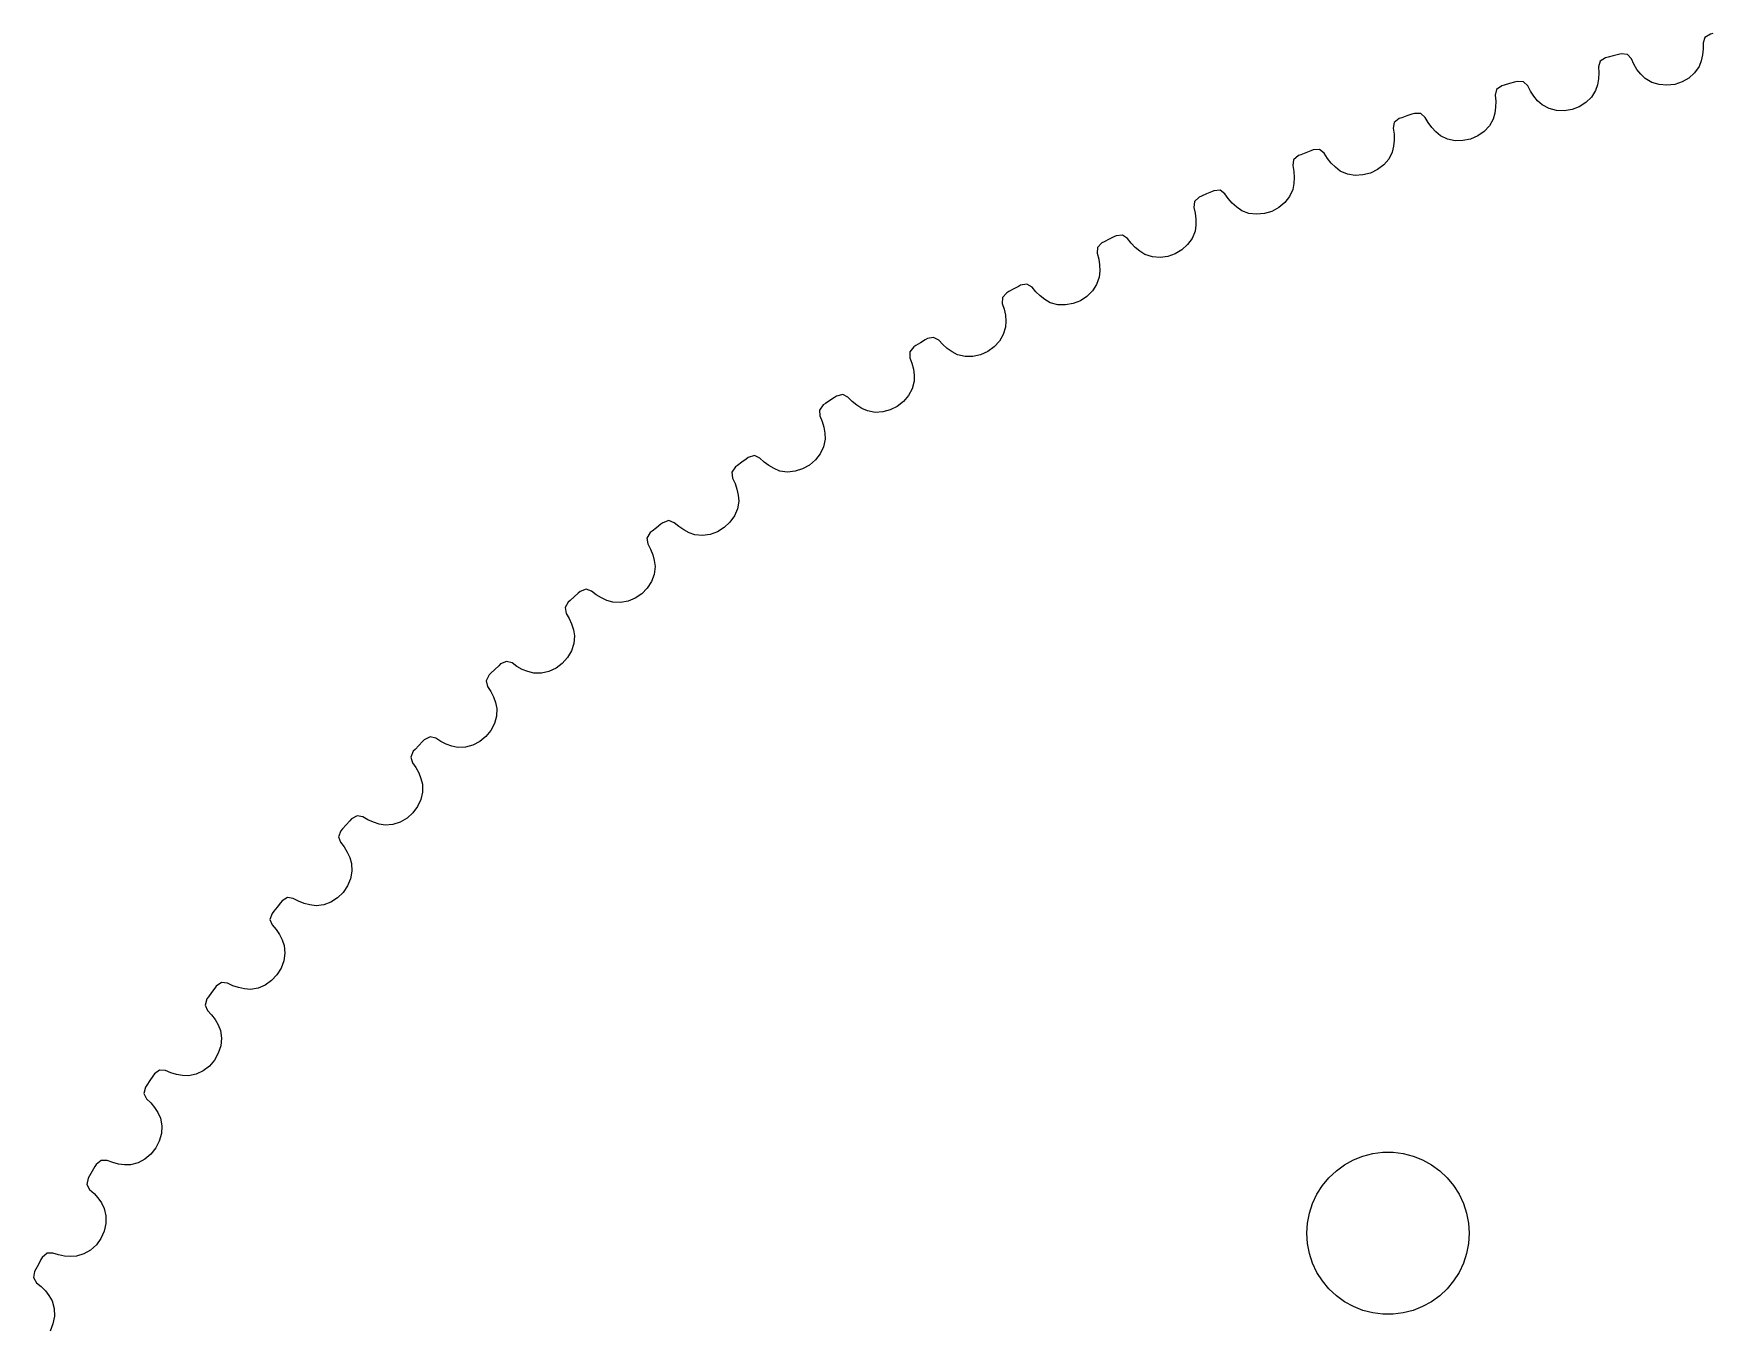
# Model space of a CAD drawing. Header units: metres. Extents: x -45.6 to 45.6, y 64.4 to 155.6.
# Drawn here: x -40.05 to -9.02, y 130.76 to 154.69 of the extents above; entities that cross this region are included whole.
import ezdxf

# ---------------------------------------------------------------- set-up
doc = ezdxf.new("R2010")
doc.units = ezdxf.units.M

msp = doc.modelspace()

# ---------------------------------------------------------------- linework, layer by layer
for p, q in [((-9.13879, 154.617), (-9.17361, 154.514)), ((-9.03714, 154.678), (-9.13879, 154.617)), ((-8.99023, 154.687), (-9.03714, 154.678)), ((-10.9309, 154.253), (-10.9774, 154.241)), ((-10.8343, 154.276), (-10.9309, 154.253)), ((-10.7377, 154.3), (-10.8343, 154.276)), ((-10.6912, 154.311), (-10.7377, 154.3)), ((-10.5733, 154.299), (-10.6912, 154.311)), ((-10.4982, 154.22), (-10.5733, 154.299)), ((-9.18408, 154.294), (-9.20934, 154.185)), ((-9.17207, 154.404), (-9.18408, 154.294)), ((-9.17361, 154.514), (-9.17207, 154.404)), ((-11.1002, 153.961), (-11.1074, 153.851)), ((-11.0763, 154.176), (-11.1066, 154.071)), ((-11.1066, 154.071), (-11.1002, 153.961)), ((-10.9774, 154.241), (-11.0763, 154.176)), ((-10.453, 154.12), (-10.4982, 154.22)), ((-10.3956, 154.025), (-10.453, 154.12)), ((-10.3268, 153.937), (-10.3956, 154.025)), ((-10.2472, 153.857), (-10.3268, 153.937)), ((-9.32977, 153.961), (-9.43611, 153.865)), ((-9.24748, 154.078), (-9.32977, 153.961)), ((-9.20934, 154.185), (-9.24748, 154.078)), ((-12.9927, 153.651), (-13.0183, 153.545)), ((-12.8967, 153.72), (-12.9927, 153.651)), ((-12.8508, 153.734), (-12.8967, 153.72)), ((-12.7553, 153.762), (-12.8508, 153.734)), ((-12.6598, 153.789), (-12.7553, 153.762)), ((-12.6138, 153.803), (-12.6598, 153.789)), ((-12.4955, 153.796), (-12.6138, 153.803)), ((-12.4171, 153.72), (-12.4955, 153.796)), ((-12.3676, 153.622), (-12.4171, 153.72)), ((-12.3061, 153.53), (-12.3676, 153.622)), ((-11.1613, 153.633), (-11.2384, 153.512)), ((-11.1279, 153.741), (-11.1613, 153.633)), ((-11.1074, 153.851), (-11.1279, 153.741)), ((-10.1229, 153.785), (-10.2472, 153.857)), ((-9.98607, 153.743), (-10.1229, 153.785)), ((-9.84271, 153.731), (-9.98607, 153.743)), ((-9.69872, 153.748), (-9.84271, 153.731)), ((-9.56096, 153.793), (-9.69872, 153.748)), ((-9.43611, 153.865), (-9.56096, 153.793)), ((-13.0096, 153.325), (-13.0253, 153.214)), ((-13.0183, 153.545), (-13.0072, 153.435)), ((-13.0072, 153.435), (-13.0096, 153.325)), ((-12.2334, 153.445), (-12.3061, 153.53)), ((-12.1505, 153.368), (-12.2334, 153.445)), ((-12.0231, 153.301), (-12.1505, 153.368)), ((-11.4621, 153.335), (-11.5977, 153.283)), ((-11.3405, 153.412), (-11.4621, 153.335)), ((-11.2384, 153.512), (-11.3405, 153.412)), ((-14.8843, 153.043), (-14.9053, 152.936)), ((-14.7914, 153.116), (-14.8843, 153.043)), ((-14.7462, 153.131), (-14.7914, 153.116)), ((-14.6521, 153.164), (-14.7462, 153.131)), ((-14.5578, 153.195), (-14.6521, 153.164)), ((-14.5125, 153.211), (-14.5578, 153.195)), ((-14.394, 153.209), (-14.5125, 153.211)), ((-14.3123, 153.137), (-14.394, 153.209)), ((-14.2585, 153.041), (-14.3123, 153.137)), ((-14.1931, 152.952), (-14.2585, 153.041)), ((-13.054, 153.105), (-13.1257, 152.98)), ((-13.0253, 153.214), (-13.054, 153.105)), ((-11.8846, 153.266), (-12.0231, 153.301)), ((-11.7409, 153.26), (-11.8846, 153.266)), ((-11.5977, 153.283), (-11.7409, 153.26)), ((-14.9053, 152.936), (-14.8895, 152.827)), ((-14.887, 152.716), (-14.8979, 152.605)), ((-14.8895, 152.827), (-14.887, 152.716)), ((-14.1169, 152.87), (-14.1931, 152.952)), ((-14.0306, 152.797), (-14.1169, 152.87)), ((-13.9004, 152.736), (-14.0306, 152.797)), ((-13.7605, 152.706), (-13.9004, 152.736)), ((-13.6167, 152.707), (-13.7605, 152.706)), ((-13.4747, 152.736), (-13.6167, 152.707)), ((-13.3414, 152.793), (-13.4747, 152.736)), ((-13.2233, 152.876), (-13.3414, 152.793)), ((-13.1257, 152.98), (-13.2233, 152.876)), ((-16.6581, 152.43), (-16.7476, 152.352)), ((-16.6135, 152.447), (-16.6581, 152.43)), ((-16.5209, 152.483), (-16.6135, 152.447)), ((-16.4281, 152.519), (-16.5209, 152.483)), ((-16.3835, 152.536), (-16.4281, 152.519)), ((-16.265, 152.54), (-16.3835, 152.536)), ((-16.1803, 152.472), (-16.265, 152.54)), ((-16.1224, 152.378), (-16.1803, 152.472)), ((-14.9218, 152.494), (-14.988, 152.367)), ((-14.8979, 152.605), (-14.9218, 152.494)), ((-16.7476, 152.352), (-16.764, 152.245)), ((-16.764, 152.245), (-16.7433, 152.136)), ((-16.7433, 152.136), (-16.7361, 152.026)), ((-16.0531, 152.292), (-16.1224, 152.378)), ((-15.9734, 152.214), (-16.0531, 152.292)), ((-15.884, 152.144), (-15.9734, 152.214)), ((-15.7513, 152.089), (-15.884, 152.144)), ((-15.6102, 152.065), (-15.7513, 152.089)), ((-15.4665, 152.072), (-15.6102, 152.065)), ((-15.326, 152.108), (-15.4665, 152.072)), ((-15.1954, 152.171), (-15.326, 152.108)), ((-15.0809, 152.258), (-15.1954, 152.171)), ((-14.988, 152.367), (-15.0809, 152.258)), ((-18.2672, 151.762), (-18.3582, 151.722)), ((-18.2233, 151.781), (-18.2672, 151.762)), ((-18.1051, 151.79), (-18.2233, 151.781)), ((-18.0175, 151.725), (-18.1051, 151.79)), ((-16.7611, 151.803), (-16.8217, 151.673)), ((-16.7421, 151.915), (-16.7611, 151.803)), ((-16.7361, 152.026), (-16.7421, 151.915)), ((-18.5791, 151.582), (-18.5907, 151.473)), ((-18.5907, 151.473), (-18.5654, 151.366)), ((-18.493, 151.663), (-18.5791, 151.582)), ((-18.4492, 151.682), (-18.493, 151.663)), ((-18.3582, 151.722), (-18.4492, 151.682)), ((-17.9555, 151.634), (-18.0175, 151.725)), ((-17.8826, 151.551), (-17.9555, 151.634)), ((-17.7995, 151.477), (-17.8826, 151.551)), ((-17.7072, 151.411), (-17.7995, 151.477)), ((-17.0204, 151.468), (-17.1481, 151.399)), ((-16.9098, 151.56), (-17.0204, 151.468)), ((-16.8217, 151.673), (-16.9098, 151.56)), ((-18.5544, 151.144), (-18.5686, 151.032)), ((-18.5654, 151.366), (-18.5533, 151.256)), ((-18.5533, 151.256), (-18.5544, 151.144)), ((-17.5722, 151.362), (-17.7072, 151.411)), ((-17.4303, 151.344), (-17.5722, 151.362)), ((-17.287, 151.357), (-17.4303, 151.344)), ((-17.1481, 151.399), (-17.287, 151.357)), ((-20.2498, 150.838), (-20.2927, 150.816)), ((-20.1607, 150.882), (-20.2498, 150.838)), ((-20.0714, 150.926), (-20.1607, 150.882)), ((-20.0284, 150.947), (-20.0714, 150.926)), ((-19.9108, 150.961), (-20.0284, 150.947)), ((-19.8204, 150.9), (-19.9108, 150.961)), ((-19.7545, 150.811), (-19.8204, 150.9)), ((-18.6234, 150.899), (-18.7065, 150.783)), ((-18.5686, 151.032), (-18.6234, 150.899)), ((-20.3752, 150.732), (-20.3821, 150.623)), ((-20.3821, 150.623), (-20.3521, 150.517)), ((-20.2927, 150.816), (-20.3752, 150.732)), ((-20.3521, 150.517), (-20.3352, 150.408)), ((-19.678, 150.732), (-19.7545, 150.811)), ((-19.5918, 150.661), (-19.678, 150.732)), ((-19.4966, 150.599), (-19.5918, 150.661)), ((-19.3597, 150.556), (-19.4966, 150.599)), ((-19.2171, 150.545), (-19.3597, 150.556)), ((-19.0745, 150.564), (-19.2171, 150.545)), ((-18.9376, 150.612), (-19.0745, 150.564)), ((-18.813, 150.686), (-18.9376, 150.612)), ((-18.7065, 150.783), (-18.813, 150.686)), ((-20.3315, 150.296), (-20.3407, 150.183)), ((-20.3352, 150.408), (-20.3315, 150.296)), ((-22.0119, 149.916), (-22.0537, 149.892)), ((-21.9247, 149.964), (-22.0119, 149.916)), ((-21.8375, 150.011), (-21.9247, 149.964)), ((-21.7955, 150.034), (-21.8375, 150.011)), ((-21.6785, 150.053), (-21.7955, 150.034)), ((-21.5855, 149.996), (-21.6785, 150.053)), ((-21.5159, 149.911), (-21.5855, 149.996)), ((-21.436, 149.835), (-21.5159, 149.911)), ((-20.4677, 149.928), (-20.5698, 149.827)), ((-20.3897, 150.048), (-20.4677, 149.928)), ((-20.3407, 150.183), (-20.3897, 150.048)), ((-22.1325, 149.804), (-22.1346, 149.695)), ((-22.1346, 149.695), (-22.1, 149.59)), ((-22.0537, 149.892), (-22.1325, 149.804)), ((-22.1, 149.59), (-22.0784, 149.482)), ((-21.3467, 149.767), (-21.436, 149.835)), ((-21.249, 149.71), (-21.3467, 149.767)), ((-21.1103, 149.673), (-21.249, 149.71)), ((-20.9673, 149.668), (-21.1103, 149.673)), ((-20.8257, 149.693), (-20.9673, 149.668)), ((-20.6911, 149.747), (-20.8257, 149.693)), ((-20.5698, 149.827), (-20.6911, 149.747)), ((-22.0784, 149.482), (-22.0698, 149.371)), ((-22.0698, 149.371), (-22.0741, 149.257)), ((-23.647, 148.969), (-23.732, 148.917)), ((-23.562, 149.021), (-23.647, 148.969)), ((-23.521, 149.045), (-23.562, 149.021)), ((-23.405, 149.069), (-23.521, 149.045)), ((-23.3096, 149.017), (-23.405, 149.069)), ((-23.2363, 148.934), (-23.3096, 149.017)), ((-22.1898, 148.997), (-22.2874, 148.891)), ((-22.1172, 149.12), (-22.1898, 148.997)), ((-22.0741, 149.257), (-22.1172, 149.12)), ((-23.7728, 148.892), (-23.8476, 148.801)), ((-23.8476, 148.801), (-23.845, 148.692)), ((-23.845, 148.692), (-23.8059, 148.589)), ((-23.732, 148.917), (-23.7728, 148.892)), ((-23.1531, 148.862), (-23.2363, 148.934)), ((-23.061, 148.798), (-23.1531, 148.862)), ((-22.9609, 148.745), (-23.061, 148.798)), ((-22.8207, 148.714), (-22.9609, 148.745)), ((-22.6776, 148.716), (-22.8207, 148.714)), ((-22.5373, 148.747), (-22.6776, 148.716)), ((-22.4051, 148.807), (-22.5373, 148.747)), ((-22.2874, 148.891), (-22.4051, 148.807)), ((-23.8059, 148.589), (-23.7796, 148.481)), ((-23.7796, 148.481), (-23.7661, 148.371)), ((-23.7661, 148.371), (-23.7655, 148.257)), ((-23.8025, 148.118), (-23.8697, 147.992)), ((-23.7655, 148.257), (-23.8025, 148.118)), ((-25.4467, 147.819), (-25.5174, 147.724)), ((-25.5174, 147.724), (-25.51, 147.615)), ((-25.407, 147.845), (-25.4467, 147.819)), ((-25.3243, 147.901), (-25.407, 147.845)), ((-25.2416, 147.956), (-25.3243, 147.901)), ((-25.2017, 147.982), (-25.2416, 147.956)), ((-25.0869, 148.011), (-25.2017, 147.982)), ((-24.9893, 147.963), (-25.0869, 148.011)), ((-24.9125, 147.884), (-24.9893, 147.963)), ((-24.8262, 147.815), (-24.9125, 147.884)), ((-24.7314, 147.756), (-24.8262, 147.815)), ((-24.6291, 147.707), (-24.7314, 147.756)), ((-24.206, 147.727), (-24.3448, 147.69)), ((-24.0765, 147.793), (-24.206, 147.727)), ((-23.9626, 147.882), (-24.0765, 147.793)), ((-23.8697, 147.992), (-23.9626, 147.882)), ((-25.51, 147.615), (-25.4664, 147.514)), ((-25.4664, 147.514), (-25.4355, 147.408)), ((-24.4876, 147.682), (-24.6291, 147.707)), ((-24.3448, 147.69), (-24.4876, 147.682)), ((-25.4116, 147.184), (-25.4426, 147.044)), ((-25.4355, 147.408), (-25.4172, 147.297)), ((-25.4172, 147.297), (-25.4116, 147.184)), ((-26.8732, 146.819), (-26.9534, 146.76)), ((-26.8345, 146.847), (-26.8732, 146.819)), ((-26.721, 146.881), (-26.8345, 146.847)), ((-26.6214, 146.837), (-26.721, 146.881)), ((-26.5412, 146.761), (-26.6214, 146.837)), ((-25.5922, 146.801), (-25.7021, 146.706)), ((-25.5042, 146.915), (-25.5922, 146.801)), ((-25.4426, 147.044), (-25.5042, 146.915)), ((-27.0721, 146.673), (-27.1386, 146.575)), ((-27.1386, 146.575), (-27.1265, 146.466)), ((-27.0336, 146.701), (-27.0721, 146.673)), ((-26.9534, 146.76), (-27.0336, 146.701)), ((-26.452, 146.696), (-26.5412, 146.761)), ((-26.3548, 146.641), (-26.452, 146.696)), ((-26.2504, 146.597), (-26.3548, 146.641)), ((-26.108, 146.578), (-26.2504, 146.597)), ((-25.9656, 146.592), (-26.108, 146.578)), ((-25.8286, 146.635), (-25.9656, 146.592)), ((-25.7021, 146.706), (-25.8286, 146.635)), ((-27.1265, 146.466), (-27.0785, 146.367)), ((-27.0785, 146.367), (-27.043, 146.262)), ((-27.043, 146.262), (-27.0199, 146.153)), ((-27.0342, 145.899), (-27.0901, 145.767)), ((-27.0094, 146.04), (-27.0342, 145.899)), ((-27.0199, 146.153), (-27.0094, 146.04)), ((-28.4536, 145.611), (-28.5312, 145.549)), ((-28.4162, 145.641), (-28.4536, 145.611)), ((-28.3043, 145.68), (-28.4162, 145.641)), ((-28.2029, 145.64), (-28.3043, 145.68)), ((-28.1194, 145.568), (-28.2029, 145.64)), ((-28.0275, 145.507), (-28.1194, 145.568)), ((-27.1731, 145.65), (-27.2788, 145.55)), ((-27.0901, 145.767), (-27.1731, 145.65)), ((-28.6459, 145.457), (-28.7081, 145.356)), ((-28.7081, 145.356), (-28.6913, 145.248)), ((-28.6913, 145.248), (-28.6391, 145.151)), ((-28.6087, 145.487), (-28.6459, 145.457)), ((-28.5312, 145.549), (-28.6087, 145.487)), ((-27.928, 145.456), (-28.0275, 145.507)), ((-27.8218, 145.417), (-27.928, 145.456)), ((-27.6786, 145.404), (-27.8218, 145.417)), ((-27.537, 145.424), (-27.6786, 145.404)), ((-27.402, 145.474), (-27.537, 145.424)), ((-27.2788, 145.55), (-27.402, 145.474)), ((-28.6391, 145.151), (-28.599, 145.048)), ((-28.599, 145.048), (-28.5712, 144.94)), ((-28.5712, 144.94), (-28.5557, 144.828)), ((-28.5743, 144.685), (-28.6245, 144.552)), ((-28.5557, 144.828), (-28.5743, 144.685)), ((-29.9799, 144.336), (-30.0547, 144.271)), ((-29.9438, 144.368), (-29.9799, 144.336)), ((-29.8337, 144.412), (-29.9438, 144.368)), ((-29.7307, 144.376), (-29.8337, 144.412)), ((-29.6441, 144.308), (-29.7307, 144.376)), ((-28.8035, 144.327), (-28.9233, 144.245)), ((-28.7022, 144.43), (-28.8035, 144.327)), ((-28.6245, 144.552), (-28.7022, 144.43)), ((-30.1653, 144.174), (-30.223, 144.07)), ((-30.223, 144.07), (-30.2015, 143.963)), ((-30.1294, 144.205), (-30.1653, 144.174)), ((-30.0547, 144.271), (-30.1294, 144.205)), ((-29.5496, 144.251), (-29.6441, 144.308)), ((-29.448, 144.205), (-29.5496, 144.251)), ((-29.3401, 144.17), (-29.448, 144.205)), ((-29.1966, 144.163), (-29.3401, 144.17)), ((-29.056, 144.189), (-29.1966, 144.163)), ((-28.9233, 144.245), (-29.056, 144.189)), ((-30.2015, 143.963), (-30.1451, 143.869)), ((-30.1451, 143.869), (-30.1006, 143.768)), ((-30.1006, 143.768), (-30.0681, 143.661)), ((-30.0601, 143.406), (-30.1044, 143.27)), ((-30.0681, 143.661), (-30.0477, 143.549)), ((-30.0477, 143.549), (-30.0601, 143.406)), ((-31.3063, 143.077), (-31.4144, 143.029)), ((-31.2018, 143.047), (-31.3063, 143.077)), ((-30.1768, 143.146), (-30.2734, 143.038)), ((-30.1044, 143.27), (-30.1768, 143.146)), ((-31.6272, 142.825), (-31.6804, 142.719)), ((-31.5927, 142.858), (-31.6272, 142.825)), ((-31.521, 142.927), (-31.5927, 142.858)), ((-31.4491, 142.996), (-31.521, 142.927)), ((-31.4144, 143.029), (-31.4491, 142.996)), ((-31.1124, 142.982), (-31.2018, 143.047)), ((-31.0155, 142.929), (-31.1124, 142.982)), ((-30.9119, 142.887), (-31.0155, 142.929)), ((-30.8027, 142.857), (-30.9119, 142.887)), ((-30.659, 142.857), (-30.8027, 142.857)), ((-30.5197, 142.889), (-30.659, 142.857)), ((-30.3895, 142.951), (-30.5197, 142.889)), ((-30.2734, 143.038), (-30.3895, 142.951)), ((-31.6804, 142.719), (-31.6542, 142.614)), ((-31.6542, 142.614), (-31.5937, 142.522)), ((-31.5937, 142.522), (-31.5448, 142.422)), ((-31.5448, 142.422), (-31.5077, 142.317)), ((-31.5077, 142.317), (-31.4825, 142.207)), ((-31.4825, 142.207), (-31.4886, 142.063)), ((-31.5269, 141.925), (-31.5938, 141.798)), ((-31.4886, 142.063), (-31.5269, 141.925)), ((-32.9272, 141.521), (-32.9959, 141.449)), ((-32.8584, 141.593), (-32.9272, 141.521)), ((-32.8252, 141.627), (-32.8584, 141.593)), ((-32.7193, 141.68), (-32.8252, 141.627)), ((-32.6136, 141.654), (-32.7193, 141.68)), ((-32.5215, 141.594), (-32.6136, 141.654)), ((-32.4223, 141.545), (-32.5215, 141.594)), ((-32.317, 141.508), (-32.4223, 141.545)), ((-31.9252, 141.527), (-32.063, 141.489)), ((-31.7979, 141.594), (-31.9252, 141.527)), ((-31.6857, 141.686), (-31.7979, 141.594)), ((-31.5938, 141.798), (-31.6857, 141.686)), ((-33.0289, 141.414), (-33.0774, 141.306)), ((-33.0774, 141.306), (-33.0467, 141.202)), ((-32.9959, 141.449), (-33.0289, 141.414)), ((-32.2066, 141.483), (-32.317, 141.508)), ((-32.063, 141.489), (-32.2066, 141.483)), ((-33.0467, 141.202), (-32.9822, 141.112)), ((-32.9822, 141.112), (-32.9291, 141.016)), ((-32.9291, 141.016), (-32.8874, 140.912)), ((-32.8874, 140.912), (-32.8574, 140.803)), ((-32.8572, 140.659), (-32.8895, 140.52)), ((-32.8574, 140.803), (-32.8572, 140.659)), ((-32.9508, 140.39), (-33.0376, 140.273)), ((-32.8895, 140.52), (-32.9508, 140.39)), ((-34.3363, 139.98), (-34.3678, 139.944)), ((-34.2708, 140.055), (-34.3363, 139.98)), ((-34.2052, 140.129), (-34.2708, 140.055)), ((-34.1735, 140.165), (-34.2052, 140.129)), ((-34.0701, 140.223), (-34.1735, 140.165)), ((-33.9633, 140.202), (-34.0701, 140.223)), ((-33.8686, 140.145), (-33.9633, 140.202)), ((-33.7674, 140.101), (-33.8686, 140.145)), ((-33.6606, 140.068), (-33.7674, 140.101)), ((-33.5492, 140.048), (-33.6606, 140.068)), ((-33.4061, 140.06), (-33.5492, 140.048)), ((-33.2701, 140.104), (-33.4061, 140.06)), ((-33.1457, 140.177), (-33.2701, 140.104)), ((-33.0376, 140.273), (-33.1457, 140.177)), ((-34.3678, 139.944), (-34.4115, 139.834)), ((-34.4115, 139.834), (-34.3762, 139.731)), ((-34.3762, 139.731), (-34.3079, 139.644)), ((-34.3079, 139.644), (-34.2506, 139.55)), ((-34.2506, 139.55), (-34.2044, 139.448)), ((-34.2044, 139.448), (-34.1697, 139.34)), ((-34.1894, 139.056), (-34.245, 138.923)), ((-34.1633, 139.197), (-34.1894, 139.056)), ((-34.1697, 139.34), (-34.1633, 139.197)), ((-34.3267, 138.803), (-34.4305, 138.702)), ((-34.245, 138.923), (-34.3267, 138.803)), ((-35.6412, 138.416), (-35.6801, 138.304)), ((-35.6113, 138.454), (-35.6412, 138.416)), ((-35.5492, 138.531), (-35.6113, 138.454)), ((-35.4868, 138.609), (-35.5492, 138.531)), ((-35.4568, 138.646), (-35.4868, 138.609)), ((-35.356, 138.708), (-35.4568, 138.646)), ((-35.2484, 138.691), (-35.356, 138.708)), ((-35.1513, 138.639), (-35.2484, 138.691)), ((-35.0483, 138.599), (-35.1513, 138.639)), ((-34.9401, 138.571), (-35.0483, 138.599)), ((-34.8279, 138.556), (-34.9401, 138.571)), ((-34.6855, 138.574), (-34.8279, 138.556)), ((-34.5515, 138.624), (-34.6855, 138.574)), ((-34.4305, 138.702), (-34.5515, 138.624)), ((-35.6801, 138.304), (-35.6404, 138.203)), ((-35.6404, 138.203), (-35.5683, 138.119)), ((-35.5683, 138.119), (-35.5069, 138.028)), ((-35.5069, 138.028), (-35.4564, 137.928)), ((-35.4564, 137.928), (-35.417, 137.822)), ((-35.417, 137.822), (-35.4043, 137.679)), ((-35.4243, 137.537), (-35.474, 137.402)), ((-35.4043, 137.679), (-35.4243, 137.537)), ((-35.6497, 137.173), (-35.7672, 137.09)), ((-35.5504, 137.279), (-35.6497, 137.173)), ((-35.474, 137.402), (-35.5504, 137.279)), ((-36.8186, 136.873), (-36.8467, 136.834)), ((-36.7599, 136.953), (-36.8186, 136.873)), ((-36.701, 137.034), (-36.7599, 136.953)), ((-36.6725, 137.072), (-36.701, 137.034)), ((-36.5746, 137.139), (-36.6725, 137.072)), ((-36.4663, 137.126), (-36.5746, 137.139)), ((-36.3671, 137.079), (-36.4663, 137.126)), ((-36.2624, 137.043), (-36.3671, 137.079)), ((-36.1532, 137.02), (-36.2624, 137.043)), ((-36.0404, 137.009), (-36.1532, 137.02)), ((-35.8988, 137.034), (-36.0404, 137.009)), ((-35.7672, 137.09), (-35.8988, 137.034)), ((-36.8467, 136.834), (-36.8807, 136.721)), ((-36.8807, 136.721), (-36.8366, 136.621)), ((-36.8366, 136.621), (-36.761, 136.541)), ((-36.761, 136.541), (-36.6957, 136.452)), ((-36.6957, 136.452), (-36.6409, 136.355)), ((-36.6409, 136.355), (-36.5968, 136.25)), ((-36.5968, 136.25), (-36.5779, 136.108)), ((-36.5917, 135.966), (-36.6355, 135.829)), ((-36.5779, 136.108), (-36.5917, 135.966)), ((-36.7064, 135.702), (-36.801, 135.592)), ((-36.6355, 135.829), (-36.7064, 135.702)), ((-37.9006, 135.324), (-37.9557, 135.242)), ((-37.8452, 135.407), (-37.9006, 135.324)), ((-37.8185, 135.447), (-37.8452, 135.407)), ((-37.7235, 135.518), (-37.8185, 135.447)), ((-37.6148, 135.51), (-37.7235, 135.518)), ((-37.5136, 135.466), (-37.6148, 135.51)), ((-37.4075, 135.436), (-37.5136, 135.466)), ((-37.2973, 135.417), (-37.4075, 135.436)), ((-37.1842, 135.412), (-37.2973, 135.417)), ((-37.0439, 135.443), (-37.1842, 135.412)), ((-36.9148, 135.504), (-37.0439, 135.443)), ((-36.801, 135.592), (-36.9148, 135.504)), ((-37.9822, 135.202), (-38.0112, 135.087)), ((-38.0112, 135.087), (-37.9628, 134.989)), ((-37.9557, 135.242), (-37.9822, 135.202)), ((-37.9628, 134.989), (-37.8838, 134.913)), ((-37.8838, 134.913), (-37.8146, 134.826)), ((-37.8146, 134.826), (-37.7556, 134.732)), ((-37.7556, 134.732), (-37.707, 134.629)), ((-37.707, 134.629), (-37.6819, 134.488)), ((-37.6819, 134.488), (-37.6895, 134.345)), ((-37.7926, 134.077), (-37.8823, 133.963)), ((-37.7272, 134.206), (-37.7926, 134.077)), ((-37.6895, 134.345), (-37.7272, 134.206)), ((-38.8925, 133.773), (-38.9174, 133.732)), ((-38.8007, 133.848), (-38.8925, 133.773)), ((-38.6918, 133.845), (-38.8007, 133.848)), ((-38.5887, 133.806), (-38.6918, 133.845)), ((-38.4814, 133.78), (-38.5887, 133.806)), ((-38.3705, 133.766), (-38.4814, 133.78)), ((-38.2572, 133.765), (-38.3705, 133.766)), ((-38.1184, 133.803), (-38.2572, 133.765)), ((-37.9922, 133.87), (-38.1184, 133.803)), ((-37.8823, 133.963), (-37.9922, 133.87)), ((-15.9561, 133.656), (-15.8037, 133.766)), ((-15.8037, 133.766), (-15.6387, 133.857)), ((-15.6387, 133.857), (-15.4635, 133.927)), ((-15.4635, 133.927), (-15.2811, 133.973)), ((-15.2811, 133.973), (-15.0942, 133.997)), ((-15.0942, 133.997), (-14.9058, 133.997)), ((-14.9058, 133.997), (-14.7189, 133.973)), ((-14.7189, 133.973), (-14.5365, 133.927)), ((-14.5365, 133.927), (-14.3613, 133.857)), ((-14.3613, 133.857), (-14.1963, 133.766)), ((-14.1963, 133.766), (-14.0439, 133.656)), ((-39.0453, 133.521), (-39.0693, 133.405)), ((-39.0206, 133.562), (-39.0453, 133.521)), ((-38.9691, 133.647), (-39.0206, 133.562)), ((-38.9174, 133.732), (-38.9691, 133.647)), ((-16.2135, 133.382), (-16.0934, 133.527)), ((-16.0934, 133.527), (-15.9561, 133.656)), ((-14.0439, 133.656), (-13.9065, 133.527)), ((-13.9065, 133.527), (-13.7865, 133.382)), ((-39.0693, 133.405), (-39.0167, 133.31)), ((-39.0167, 133.31), (-38.9344, 133.236)), ((-38.9344, 133.236), (-38.8615, 133.153)), ((-38.8615, 133.153), (-38.7984, 133.061)), ((-16.3947, 133.052), (-16.3145, 133.223)), ((-16.3145, 133.223), (-16.2135, 133.382)), ((-13.7865, 133.382), (-13.6855, 133.223)), ((-13.6855, 133.223), (-13.6053, 133.052)), ((-38.7984, 133.061), (-38.7455, 132.961)), ((-38.7455, 132.961), (-38.7142, 132.821)), ((-16.4882, 132.688), (-16.4529, 132.873)), ((-16.4529, 132.873), (-16.3947, 133.052)), ((-13.6053, 133.052), (-13.5471, 132.873)), ((-13.5471, 132.873), (-13.5118, 132.688)), ((-38.7472, 132.537), (-38.8068, 132.405)), ((-38.7155, 132.678), (-38.7472, 132.537)), ((-38.7142, 132.821), (-38.7155, 132.678)), ((-16.5, 132.5), (-16.4882, 132.688)), ((-13.5118, 132.688), (-13.5, 132.5)), ((-38.8915, 132.287), (-38.9972, 132.19)), ((-38.8068, 132.405), (-38.8915, 132.287)), ((-16.4882, 132.312), (-16.5, 132.5)), ((-16.4529, 132.127), (-16.4882, 132.312)), ((-13.5118, 132.312), (-13.5471, 132.127)), ((-13.5, 132.5), (-13.5118, 132.312)), ((-39.9635, 131.925), (-40.0112, 131.837)), ((-39.9156, 132.012), (-39.9635, 131.925)), ((-39.8924, 132.054), (-39.9156, 132.012)), ((-39.804, 132.133), (-39.8924, 132.054)), ((-39.6951, 132.135), (-39.804, 132.133)), ((-39.5904, 132.1), (-39.6951, 132.135)), ((-39.482, 132.079), (-39.5904, 132.1)), ((-39.3707, 132.07), (-39.482, 132.079)), ((-39.2574, 132.074), (-39.3707, 132.07)), ((-39.1204, 132.117), (-39.2574, 132.074)), ((-38.9972, 132.19), (-39.1204, 132.117)), ((-16.3947, 131.948), (-16.4529, 132.127)), ((-16.3145, 131.777), (-16.3947, 131.948)), ((-13.6053, 131.948), (-13.6855, 131.777)), ((-13.5471, 132.127), (-13.6053, 131.948)), ((-40.0341, 131.795), (-40.053, 131.679)), ((-40.053, 131.679), (-39.9963, 131.586)), ((-40.0112, 131.837), (-40.0341, 131.795)), ((-39.9963, 131.586), (-39.9109, 131.516)), ((-16.2135, 131.618), (-16.3145, 131.777)), ((-16.0934, 131.473), (-16.2135, 131.618)), ((-13.7865, 131.618), (-13.9065, 131.473)), ((-13.6855, 131.777), (-13.7865, 131.618)), ((-39.9109, 131.516), (-39.8345, 131.436)), ((-39.8345, 131.436), (-39.7674, 131.347)), ((-39.7674, 131.347), (-39.7101, 131.249)), ((-15.9561, 131.344), (-16.0934, 131.473)), ((-15.8037, 131.234), (-15.9561, 131.344)), ((-14.0439, 131.344), (-14.1963, 131.234)), ((-13.9065, 131.473), (-14.0439, 131.344)), ((-39.7101, 131.249), (-39.6728, 131.11)), ((-39.6679, 130.967), (-39.6934, 130.826)), ((-39.6728, 131.11), (-39.6679, 130.967)), ((-15.6387, 131.143), (-15.8037, 131.234)), ((-15.4635, 131.073), (-15.6387, 131.143)), ((-15.2811, 131.027), (-15.4635, 131.073)), ((-15.0942, 131.003), (-15.2811, 131.027)), ((-14.9058, 131.003), (-15.0942, 131.003)), ((-14.7189, 131.027), (-14.9058, 131.003)), ((-14.5365, 131.073), (-14.7189, 131.027)), ((-14.3613, 131.143), (-14.5365, 131.073)), ((-14.1963, 131.234), (-14.3613, 131.143)), ((-39.6934, 130.826), (-39.7472, 130.691))]:
    msp.add_line(p, q)

doc.saveas('drawing.dxf')
